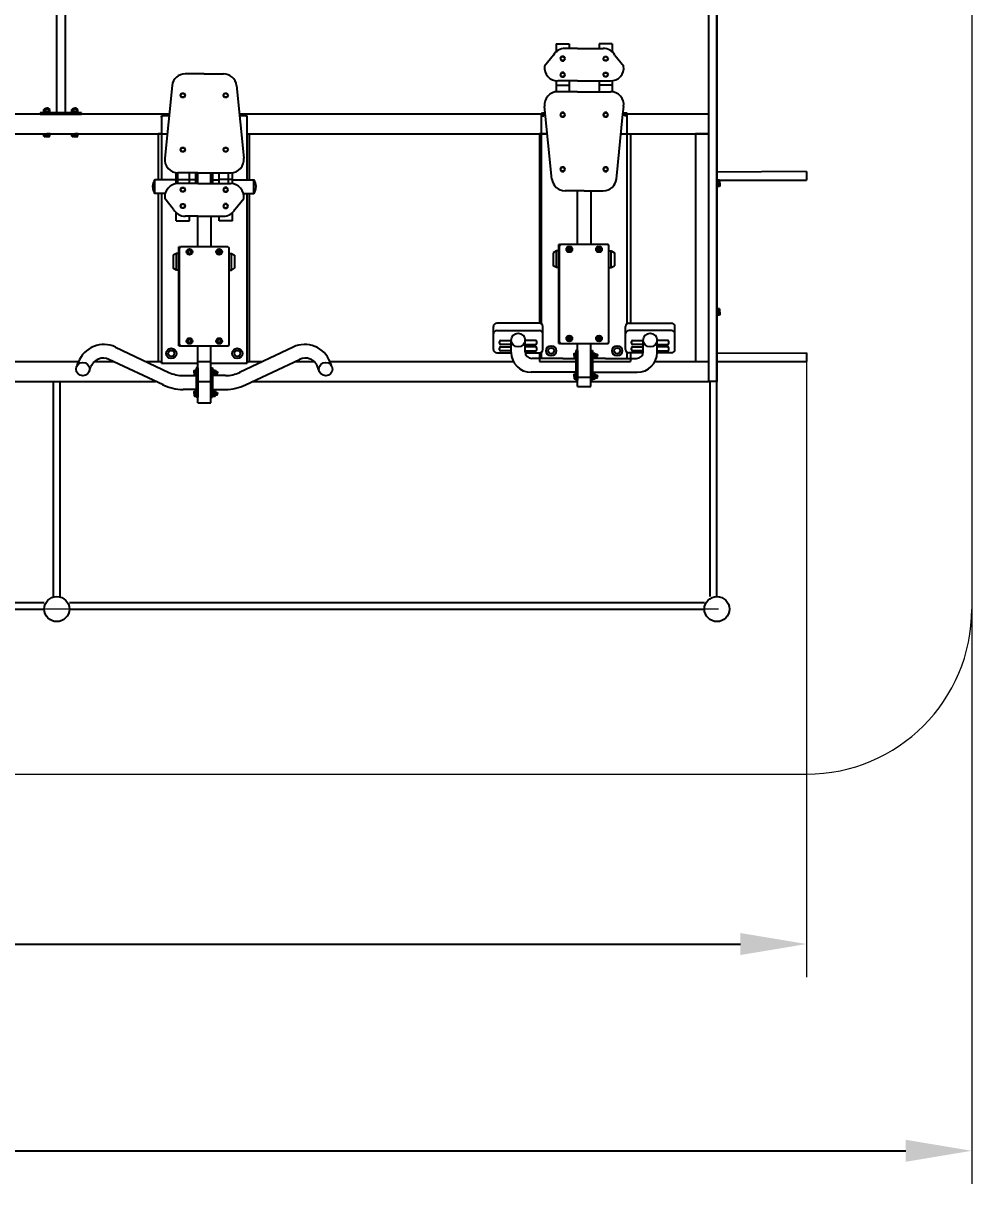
# Model space of a CAD drawing. Header units: millimetres. Extents: x -4989 to 3850, y -3780 to 2461.
# Drawn here: x 976 to 3850, y -3780 to -264 of the extents above; entities that cross this region are included whole.
import ezdxf

# ---------------------------------------------------------------- set-up
doc = ezdxf.new("R2010")
doc.units = ezdxf.units.MM
for name, color, linetype in [('DIKOM_ЗОНА', 80, 'Continuous'), ('DIKOM_ОБЪЕКТ', 7, 'Continuous'), ('DIKOM_РАЗМЕР_ЗОНА', 7, 'Continuous'), ('DIKOM_РАЗМЕР_ОБЪЕКТА', 7, 'Continuous')]:
    doc.layers.add(name, color=color, linetype=linetype)
doc.styles.add('style1', font='arial.ttf', dxfattribs={"width": 0.8})
doc.dimstyles.new('1-50', dxfattribs={"dimtxt": 300, "dimasz": 200, "dimexe": 100, "dimexo": 0, "dimgap": 100, "dimtad": 1, "dimdec": 0, "dimtxsty": 'style1', "dimcen": 0, "dimclrd": 7, "dimclre": 7, "dimadec": 1, "dimazin": 2, "dimtfac": 1, "dimtdec": 0, "dimtmove": 0, "dimatfit": 3, "dimfxl": 0, "dimlwd": 25, "dimlwe": 18, "dimarcsym": 0})

# ---------------------------------------------------------------- blocks, each defined once
blk = doc.blocks.new('*D0')
at = {"layer": 'Defpoints', "color": 0, "transparency": 16777216}
for p in [(3115.5, 1959.7), (-3896.5, -2039.1), (3081.8, -2039.1)]:
    blk.add_point(p, dxfattribs=at)
at = {"layer": 'DIKOM_РАЗМЕР_ОБЪЕКТА', "color": 7, "lineweight": 18, "transparency": 16777216}
for p, q in [((3115.5, 1959.7), (-3996.5, 1959.7)), ((3081.8, -2039.1), (-3996.5, -2039.1))]:
    blk.add_line(p, q, dxfattribs=at)
at = {"layer": 'DIKOM_РАЗМЕР_ОБЪЕКТА', "color": 7, "lineweight": 25, "transparency": 16777216}
blk.add_line((-3896.5, 1759.7), (-3896.5, -1839.1), dxfattribs=at)
at = {"layer": 'DIKOM_РАЗМЕР_ОБЪЕКТА', "color": 7, "transparency": 16777216}
for points in [[(-3929.8, 1759.7), (-3863.2, 1759.7), (-3896.5, 1959.7)], [(-3929.8, -1839.1), (-3863.2, -1839.1), (-3896.5, -2039.1)]]:
    blk.add_solid(points, dxfattribs=at)
at = {"layer": 'DIKOM_РАЗМЕР_ОБЪЕКТА', "color": 0, "transparency": 16777216, "insert": (-4149.7, -39.7), "char_height": 300, "attachment_point": 5, "rotation": 90, "style": 'style1'}
blk.add_mtext('4000', dxfattribs=at)
blk = doc.blocks.new('*D1')
at = {"layer": 'Defpoints', "color": 0, "transparency": 16777216}
for p in [(3348.8, -1276), (-3149.5, -1568.6), (3348.8, -3054)]:
    blk.add_point(p, dxfattribs=at)
at = {"layer": 'DIKOM_РАЗМЕР_ОБЪЕКТА', "color": 7, "lineweight": 18, "transparency": 16777216}
for p, q in [((3348.8, -1276), (3348.8, -3154)), ((-3149.5, -1568.6), (-3149.5, -3154))]:
    blk.add_line(p, q, dxfattribs=at)
at = {"layer": 'DIKOM_РАЗМЕР_ОБЪЕКТА', "color": 7, "lineweight": 25, "transparency": 16777216}
blk.add_line((-2949.5, -3054), (3148.8, -3054), dxfattribs=at)
at = {"layer": 'DIKOM_РАЗМЕР_ОБЪЕКТА', "color": 7, "transparency": 16777216}
for points in [[(-2949.5, -3020.7), (-2949.5, -3087.3), (-3149.5, -3054)], [(3148.8, -3020.7), (3148.8, -3087.3), (3348.8, -3054)]]:
    blk.add_solid(points, dxfattribs=at)
at = {"layer": 'DIKOM_РАЗМЕР_ОБЪЕКТА', "color": 0, "transparency": 16777216, "insert": (99.7, -2800.8), "char_height": 300, "attachment_point": 5, "style": 'style1'}
blk.add_mtext('6500', dxfattribs=at)
blk = doc.blocks.new('*D2')
at = {"layer": 'Defpoints', "color": 0, "transparency": 16777216}
for p in [(3849.7, -390.4), (-3649.5, -443.9), (3849.7, -3680.5)]:
    blk.add_point(p, dxfattribs=at)
at = {"layer": 'DIKOM_РАЗМЕР_ЗОНА', "color": 7, "lineweight": 18, "transparency": 16777216}
for p, q in [((3849.7, -390.4), (3849.7, -3780.5)), ((-3649.5, -443.9), (-3649.5, -3780.5))]:
    blk.add_line(p, q, dxfattribs=at)
at = {"layer": 'DIKOM_РАЗМЕР_ЗОНА', "color": 7, "lineweight": 25, "transparency": 16777216}
blk.add_line((-3449.5, -3680.5), (3649.7, -3680.5), dxfattribs=at)
at = {"layer": 'DIKOM_РАЗМЕР_ЗОНА', "color": 7, "transparency": 16777216}
for points in [[(-3449.5, -3647.2), (-3449.5, -3713.8), (-3649.5, -3680.5)], [(3649.7, -3647.2), (3649.7, -3713.8), (3849.7, -3680.5)]]:
    blk.add_solid(points, dxfattribs=at)
at = {"layer": 'DIKOM_РАЗМЕР_ЗОНА', "color": 0, "transparency": 16777216, "insert": (100.1, -3427.3), "char_height": 300, "attachment_point": 5, "style": 'style1'}
blk.add_mtext('7500', dxfattribs=at)

msp = doc.modelspace()

# ---------------------------------------------------------------- linework, layer by layer
at = {"layer": 'DIKOM_ЗОНА', "color": 3, "lineweight": 15}
for p, q in [((3849.7, 1960.9), (3849.7, -2039.1)), ((-3149.5, -2539.1), (3349.7, -2539.1))]:
    msp.add_line(p, q, dxfattribs=at)
msp.add_arc((3349.7, -2039.1), 500, 270, 0, dxfattribs=at)
at = {"layer": 'DIKOM_ОБЪЕКТ'}
for p, q in [((3077.5, -2001.1), (3077.5, 1922.9)), ((3077.5, 1270.9), (3077.5, -1349.1)), ((3052.5, -1349.1), (3052.5, 1003.5)), ((1077.5, -535.1), (1077.5, 456.9)), ((1102.5, 456.9), (1102.5, -535.1)), ((2590.3, -326.3), (2630.3, -326.3)), ((2590.3, -326.3), (2590.3, -352.6)), ((2590.3, -326.3), (2590.3, -350.6)), ((2655.3, -340.1), (2617.3, -340.1)), ((2630.3, -326.3), (2630.3, -340.1)), ((2630.3, -326.3), (2630.3, -340.1)), ((2655.3, -340.1), (2733.3, -340.1)), ((2760.3, -326.3), (2720.3, -326.3)), ((2720.3, -326.3), (2720.3, -340.1)), ((2720.3, -326.3), (2720.3, -340.1)), ((2760.3, -326.3), (2760.3, -352.6)), ((2760.3, -326.3), (2760.3, -350.6)), ((2582.3, -360.7), (2555.6, -394)), ((2606.5, -364.5), (2602.8, -371)), ((2602.8, -371), (2606.5, -377.5)), ((2614, -364.5), (2606.5, -364.5)), ((2606.5, -377.5), (2614, -377.5)), ((2617.8, -371), (2614, -364.5)), ((2614, -377.5), (2617.8, -371)), ((2732.8, -371), (2736.5, -364.5)), ((2736.5, -377.5), (2732.8, -371)), ((2736.5, -364.5), (2744, -364.5)), ((2744, -377.5), (2736.5, -377.5)), ((2744, -364.5), (2747.8, -371)), ((2747.8, -371), (2744, -377.5)), ((2768.3, -360.7), (2795, -394)), ((1524.4, -417.3), (1466.4, -417.3)), ((1524.4, -417.3), (1582.4, -417.3)), ((2606.5, -413.7), (2602.8, -420.2)), ((2602.8, -420.2), (2606.5, -426.7)), ((2614, -413.7), (2606.5, -413.7)), ((2617.8, -420.2), (2614, -413.7)), ((2614, -426.7), (2617.8, -420.2)), ((2732.8, -420.2), (2736.5, -413.7)), ((2736.5, -426.7), (2732.8, -420.2)), ((2736.5, -413.7), (2744, -413.7)), ((2744, -413.7), (2747.8, -420.2)), ((2747.8, -420.2), (2744, -426.7)), ((1426.7, -452.6), (1404.7, -672.6)), ((1622.1, -452.6), (1644.1, -672.6)), ((2590.3, -438.4), (2590.3, -471.8)), ((2590.3, -451.4), (2630.3, -451.4)), ((2655.3, -438.8), (2595.3, -438.8)), ((2606.5, -426.7), (2614, -426.7)), ((2630.3, -438.8), (2630.3, -471.4)), ((2630.3, -438.8), (2630.3, -471.4)), ((2655.3, -438.8), (2755.2, -438.8)), ((2720.3, -438.8), (2720.3, -471.4)), ((2720.3, -438.8), (2720.3, -471.4)), ((2760.3, -451.4), (2720.3, -451.4)), ((2744, -426.7), (2736.5, -426.7)), ((2760.3, -438.4), (2760.3, -471.8)), ((1451.9, -482.3), (1455.6, -475.8)), ((1455.6, -488.8), (1451.9, -482.3)), ((1455.6, -475.8), (1463.1, -475.8)), ((1463.1, -488.8), (1455.6, -488.8)), ((1463.1, -475.8), (1466.9, -482.3)), ((1466.9, -482.3), (1463.1, -488.8)), ((1581.9, -482.3), (1585.6, -475.8)), ((1585.6, -488.8), (1581.9, -482.3)), ((1585.6, -475.8), (1593.1, -475.8)), ((1593.1, -488.8), (1585.6, -488.8)), ((1593.1, -475.8), (1596.9, -482.3)), ((1596.9, -482.3), (1593.1, -488.8)), ((2655.3, -471.4), (2595.3, -471.4)), ((2655.3, -471.4), (2755.2, -471.4)), ((1038.3, -525.3), (1040.2, -524.2)), ((1038.3, -531.4), (1038.3, -525.3)), ((1040.2, -524.2), (1047.5, -524.2)), ((1042.5, -522.6), (1044, -521.1)), ((1042.5, -524.2), (1042.5, -522.6)), ((1042.5, -522.6), (1047.5, -522.6)), ((1042.9, -531.4), (1042.9, -525.3)), ((1043.3, -524.2), (1043.3, -521.7)), ((1044, -521.1), (1047.5, -521.1)), ((1051, -521.1), (1047.5, -521.1)), ((1052.5, -522.6), (1047.5, -522.6)), ((1054.8, -524.2), (1047.5, -524.2)), ((1052.5, -522.6), (1051, -521.1)), ((1051.7, -524.2), (1051.7, -521.7)), ((1052.1, -531.4), (1052.1, -525.3)), ((1052.5, -524.2), (1052.5, -522.6)), ((1056.7, -525.3), (1054.8, -524.2)), ((1056.7, -531.4), (1056.7, -525.3)), ((1123.3, -525.3), (1125.2, -524.2)), ((1123.3, -531.4), (1123.3, -525.3)), ((1125.2, -524.2), (1132.5, -524.2)), ((1127.5, -522.6), (1129, -521.1)), ((1127.5, -524.2), (1127.5, -522.6)), ((1127.5, -522.6), (1132.5, -522.6)), ((1127.9, -531.4), (1127.9, -525.3)), ((1128.3, -524.2), (1128.3, -521.7)), ((1129, -521.1), (1132.5, -521.1)), ((1136, -521.1), (1132.5, -521.1)), ((1137.5, -522.6), (1132.5, -522.6)), ((1139.8, -524.2), (1132.5, -524.2)), ((1137.5, -522.6), (1136, -521.1)), ((1136.7, -524.2), (1136.7, -521.7)), ((1137.1, -531.4), (1137.1, -525.3)), ((1137.5, -524.2), (1137.5, -522.6)), ((1141.7, -525.3), (1139.8, -524.2)), ((1141.7, -531.4), (1141.7, -525.3)), ((2577.5, -736.1), (2555.6, -516.1)), ((2792.7, -539.1), (2795, -516.1)), ((1418, -539.1), (77.5, -539.1)), ((1152.5, -535.1), (1027.5, -535.1)), ((1027.5, -535.1), (1027.5, -539.1)), ((1027.5, -539.1), (1152.5, -539.1)), ((1040.2, -532.6), (1038.3, -531.4)), ((1047.5, -532.6), (1039.9, -532.6)), ((1039.9, -532.6), (1039.9, -535.1)), ((1039.9, -535.1), (1047.5, -535.1)), ((1047.5, -532.6), (1040.2, -532.6)), ((1047, -532.6), (1046.1, -535.1)), ((1047.5, -532.6), (1055.1, -532.6)), ((1047.5, -532.6), (1054.8, -532.6)), ((1055.1, -535.1), (1047.5, -535.1)), ((1048, -535.1), (1048.9, -532.6)), ((1054.8, -532.6), (1056.7, -531.4)), ((1055.1, -532.6), (1055.1, -535.1)), ((1125.2, -532.6), (1123.3, -531.4)), ((1132.5, -532.6), (1124.9, -532.6)), ((1124.9, -532.6), (1124.9, -535.1)), ((1124.9, -535.1), (1132.5, -535.1)), ((1132.5, -532.6), (1125.2, -532.6)), ((1132, -532.6), (1131.1, -535.1)), ((1132.5, -532.6), (1140.1, -532.6)), ((1132.5, -532.6), (1139.8, -532.6)), ((1140.1, -535.1), (1132.5, -535.1)), ((1133, -535.1), (1133.9, -532.6)), ((1139.8, -532.6), (1141.7, -531.4)), ((1140.1, -532.6), (1140.1, -535.1)), ((1152.5, -539.1), (1152.5, -535.1)), ((1394.4, -548.4), (1394.4, -544.4)), ((1394.4, -544.4), (1398.4, -544.4)), ((1394.4, -548.4), (1394.4, -738.2)), ((1417.5, -544.4), (1398.4, -544.4)), ((2557.9, -539.1), (1630.8, -539.1)), ((1650.4, -544.4), (1631.3, -544.4)), ((1650.4, -544.4), (1654.4, -544.4)), ((1654.4, -544.4), (1650.4, -544.4)), ((1654.4, -548.4), (1654.4, -544.4)), ((1654.4, -548.4), (1654.4, -544.4)), ((1654.4, -738.2), (1654.4, -548.4)), ((2545.3, -540.6), (2545.3, -536.6)), ((2545.3, -536.6), (2549.3, -536.6)), ((2545.3, -540.6), (2545.3, -730.4)), ((2545.3, -544.6), (2553.3, -544.6)), ((2549.3, -544.6), (2549.3, -536.6)), ((2557.6, -536.6), (2549.3, -536.6)), ((2549.3, -540.6), (2553.3, -540.6)), ((2553.3, -544.6), (2553.3, -536.6)), ((2606.5, -534.9), (2602.8, -541.4)), ((2602.8, -541.4), (2606.5, -547.9)), ((2614, -534.9), (2606.5, -534.9)), ((2606.5, -547.9), (2614, -547.9)), ((2617.8, -541.4), (2614, -534.9)), ((2614, -547.9), (2617.8, -541.4)), ((2736.5, -534.9), (2732.8, -541.4)), ((2732.8, -541.4), (2736.5, -547.9)), ((2744, -534.9), (2736.5, -534.9)), ((2736.5, -547.9), (2744, -547.9)), ((2747.8, -541.4), (2744, -534.9)), ((2744, -547.9), (2747.8, -541.4)), ((2773, -736.1), (2792.7, -539.1)), ((3052.5, -539.1), (2792.7, -539.1)), ((2801.3, -536.6), (2792.9, -536.6)), ((2797.3, -544.6), (2797.3, -536.6)), ((2801.3, -540.6), (2797.3, -540.6)), ((2805.3, -544.6), (2797.3, -544.6)), ((2801.3, -536.6), (2805.3, -536.6)), ((2805.3, -536.6), (2801.3, -536.6)), ((2801.3, -544.6), (2801.3, -536.6)), ((2805.3, -540.6), (2805.3, -536.6)), ((2805.3, -540.6), (2805.3, -536.6)), ((2805.3, -730.4), (2805.3, -540.6)), ((3052.5, -1349.1), (3052.5, -539.1)), ((77.5, -599.1), (1412, -599.1)), ((1037.5, -601.1), (1037.5, -599.1)), ((1037.5, -599.1), (1047.5, -599.1)), ((1047.5, -601.1), (1037.5, -601.1)), ((1038.3, -606.5), (1038.3, -601.1)), ((1038.3, -601.1), (1047.5, -601.1)), ((1039.9, -607.5), (1038.3, -606.5)), ((1047.5, -607.5), (1039.9, -607.5)), ((1042.9, -606.5), (1042.9, -601.1)), ((1057.5, -599.1), (1047.5, -599.1)), ((1056.7, -601.1), (1047.5, -601.1)), ((1047.5, -601.1), (1057.5, -601.1)), ((1047.5, -607.5), (1055.1, -607.5)), ((1052.1, -606.5), (1052.1, -601.1)), ((1055.1, -607.5), (1056.7, -606.5)), ((1056.7, -606.5), (1056.7, -601.1)), ((1057.5, -601.1), (1057.5, -599.1)), ((1122.5, -601.1), (1122.5, -599.1)), ((1122.5, -599.1), (1132.5, -599.1)), ((1132.5, -601.1), (1122.5, -601.1)), ((1123.3, -606.5), (1123.3, -601.1)), ((1123.3, -601.1), (1132.5, -601.1)), ((1124.9, -607.5), (1123.3, -606.5)), ((1132.5, -607.5), (1124.9, -607.5)), ((1127.9, -606.5), (1127.9, -601.1)), ((1142.5, -599.1), (1132.5, -599.1)), ((1141.7, -601.1), (1132.5, -601.1)), ((1132.5, -601.1), (1142.5, -601.1)), ((1132.5, -607.5), (1140.1, -607.5)), ((1137.1, -606.5), (1137.1, -601.1)), ((1140.1, -607.5), (1141.7, -606.5)), ((1141.7, -606.5), (1141.7, -601.1)), ((1142.5, -601.1), (1142.5, -599.1)), ((1394.4, -599.1), (1384.5, -599.1)), ((1384.5, -599.1), (1384.5, -738.2)), ((1654.4, -599.1), (2563.9, -599.1)), ((1654.4, -599.1), (1660.5, -599.1)), ((1660.5, -599.1), (1660.5, -738.2)), ((2563.9, -599.1), (2539.5, -599.1)), ((2539.5, -599.1), (2539.5, -1172.7)), ((2786.7, -599.1), (3052.5, -599.1)), ((2786.7, -599.1), (2815.5, -599.1)), ((2815.5, -599.1), (2815.5, -1172.7)), ((3052.5, -599.1), (3012.5, -599.1)), ((3012.5, -599.1), (3012.5, -1289.1)), ((3052.5, -699.1), (3052.5, -599.1)), ((1451.9, -647.3), (1455.6, -640.8)), ((1455.6, -653.8), (1451.9, -647.3)), ((1455.6, -640.8), (1463.1, -640.8)), ((1463.1, -653.8), (1455.6, -653.8)), ((1463.1, -640.8), (1466.9, -647.3)), ((1466.9, -647.3), (1463.1, -653.8)), ((1581.9, -647.3), (1585.6, -640.8)), ((1585.6, -653.8), (1581.9, -647.3)), ((1585.6, -640.8), (1593.1, -640.8)), ((1593.1, -653.8), (1585.6, -653.8)), ((1593.1, -640.8), (1596.9, -647.3)), ((1596.9, -647.3), (1593.1, -653.8)), ((2606.5, -699.9), (2602.8, -706.4)), ((2614, -699.9), (2606.5, -699.9)), ((2617.8, -706.4), (2614, -699.9)), ((2736.5, -699.9), (2732.8, -706.4)), ((2744, -699.9), (2736.5, -699.9)), ((2747.8, -706.4), (2744, -699.9)), ((1374.4, -780.2), (1374.4, -738.2)), ((1439.4, -738.2), (1374.4, -738.2)), ((1439.4, -750.3), (1439.4, -717)), ((1439.4, -737.3), (1479.4, -737.3)), ((1443.5, -717.3), (1443.5, -750)), ((1504.4, -717.3), (1444.4, -717.3)), ((1479.4, -750), (1479.4, -717.3)), ((1479.4, -750), (1479.4, -717.3)), ((1498.4, -738.2), (1479.4, -738.2)), ((1498.4, -750), (1498.4, -717.3)), ((1504.4, -750), (1504.4, -717.3)), ((1504.4, -750), (1504.4, -717.3)), ((1504.4, -717.3), (1604.4, -717.3)), ((1544.4, -717.3), (1544.4, -750)), ((1544.4, -750), (1544.4, -717.3)), ((1550.4, -750), (1550.4, -717.3)), ((1550.4, -738.2), (1569.4, -738.2)), ((1569.4, -750), (1569.4, -717.3)), ((1569.4, -750), (1569.4, -717.3)), ((1609.4, -737.3), (1569.4, -737.3)), ((1597.5, -750), (1597.5, -717.3)), ((1609.4, -750.3), (1609.4, -717)), ((1609.4, -738.2), (1674.4, -738.2)), ((1674.4, -780.2), (1674.4, -738.2)), ((2545.3, -730.4), (2545.3, -847.2)), ((2602.8, -706.4), (2606.5, -712.9)), ((2606.5, -712.9), (2614, -712.9)), ((2614, -712.9), (2617.8, -706.4)), ((2732.8, -706.4), (2736.5, -712.9)), ((2736.5, -712.9), (2744, -712.9)), ((2744, -712.9), (2747.8, -706.4)), ((2805.3, -847.2), (2805.3, -730.4)), ((3348.8, -713.5), (3076.7, -715.1)), ((3348.8, -712.9), (3348.8, -739.1)), ((1504.4, -750), (1444.4, -750)), ((1451.9, -768.5), (1455.6, -762)), ((1455.6, -775), (1451.9, -768.5)), ((1455.6, -762), (1463.1, -762)), ((1463.1, -762), (1466.9, -768.5)), ((1466.9, -768.5), (1463.1, -775)), ((1504.4, -750), (1604.4, -750)), ((1585.6, -762), (1581.9, -768.5)), ((1581.9, -768.5), (1585.6, -775)), ((1593.1, -762), (1585.6, -762)), ((1596.9, -768.5), (1593.1, -762)), ((1593.1, -775), (1596.9, -768.5)), ((2675.3, -771.4), (2617.3, -771.4)), ((2655.3, -934.1), (2655.3, -771.4)), ((2675.3, -771.4), (2733.3, -771.4)), ((2695.3, -771.4), (2695.3, -934.1)), ((3079.5, -739.1), (3077.5, -739.1)), ((3077.5, -739.1), (3077.5, -749.1)), ((3077.5, -759.1), (3077.5, -749.1)), ((3079.5, -759.1), (3077.5, -759.1)), ((3077.7, -739.1), (3348.8, -739.1)), ((3079.5, -749.1), (3079.5, -739.1)), ((3085, -739.8), (3079.5, -739.8)), ((3079.5, -739.8), (3079.5, -749.1)), ((3085, -744.4), (3079.5, -744.4)), ((3079.5, -758.3), (3079.5, -749.1)), ((3079.5, -749.1), (3079.5, -759.1)), ((3085, -753.7), (3079.5, -753.7)), ((3085, -758.3), (3079.5, -758.3)), ((3085.9, -741.5), (3085, -739.8)), ((3085.9, -756.7), (3085, -758.3)), ((3085.9, -749.1), (3085.9, -741.5)), ((3085.9, -749.1), (3085.9, -756.7)), ((1405.6, -780.2), (1374.4, -780.2)), ((1384.5, -780.2), (1384.5, -1289.1)), ((1394.4, -780.2), (1394.4, -855.1)), ((1431.4, -828.1), (1404.7, -794.7)), ((1463.1, -775), (1455.6, -775)), ((1585.6, -775), (1593.1, -775)), ((1617.4, -828.1), (1644.1, -794.7)), ((1643.1, -780.2), (1674.4, -780.2)), ((1654.4, -855.1), (1654.4, -780.2)), ((1660.5, -780.2), (1660.5, -1289.1)), ((1439.4, -862.4), (1439.4, -836.2)), ((1439.4, -862.4), (1439.4, -838.2)), ((1451.9, -817.8), (1455.6, -811.3)), ((1455.6, -824.3), (1451.9, -817.8)), ((1455.6, -811.3), (1463.1, -811.3)), ((1463.1, -824.3), (1455.6, -824.3)), ((1463.1, -811.3), (1466.9, -817.8)), ((1466.9, -817.8), (1463.1, -824.3)), ((1585.6, -811.3), (1581.9, -817.8)), ((1581.9, -817.8), (1585.6, -824.3)), ((1593.1, -811.3), (1585.6, -811.3)), ((1585.6, -824.3), (1593.1, -824.3)), ((1596.9, -817.8), (1593.1, -811.3)), ((1593.1, -824.3), (1596.9, -817.8)), ((1609.4, -862.4), (1609.4, -836.2)), ((1609.4, -862.4), (1609.4, -838.2)), ((1394.4, -855.1), (1394.4, -1290.4)), ((1439.4, -862.4), (1479.4, -862.4)), ((1504.4, -848.6), (1466.4, -848.6)), ((1479.4, -862.4), (1479.4, -848.6)), ((1479.4, -862.4), (1479.4, -848.6)), ((1504.4, -941.9), (1504.4, -848.6)), ((1504.4, -848.6), (1582.4, -848.6)), ((1544.4, -848.6), (1544.4, -941.9)), ((1569.4, -862.4), (1569.4, -848.6)), ((1569.4, -862.4), (1569.4, -848.6)), ((1609.4, -862.4), (1569.4, -862.4)), ((1654.4, -1290.4), (1654.4, -855.1)), ((2545.3, -847.2), (2545.3, -1174.1)), ((2805.3, -1174.1), (2805.3, -847.2)), ((1449.4, -941.9), (1447.4, -941.9)), ((1447.4, -941.9), (1449.4, -941.9)), ((1447.4, -1241.9), (1447.4, -941.9)), ((1449.4, -941.9), (1449.4, -946.9)), ((1449.4, -1236.9), (1449.4, -946.9)), ((1595.4, -941.9), (1453.4, -941.9)), ((1599.4, -1237.9), (1599.4, -945.9)), ((2600.3, -934.1), (2598.3, -934.1)), ((2598.3, -934.1), (2600.3, -934.1)), ((2598.3, -1234.1), (2598.3, -934.1)), ((2600.3, -934.1), (2600.3, -939.1)), ((2600.3, -1229.1), (2600.3, -939.1)), ((2746.3, -934.1), (2604.3, -934.1)), ((2624.5, -949.1), (2627.4, -944.1)), ((2627.4, -954.1), (2624.5, -949.1)), ((2627.4, -944.1), (2633.2, -944.1)), ((2633.2, -944.1), (2636, -949.1)), ((2636, -949.1), (2633.2, -954.1)), ((2714.5, -949.1), (2717.4, -944.1)), ((2717.4, -954.1), (2714.5, -949.1)), ((2717.4, -944.1), (2723.2, -944.1)), ((2723.2, -944.1), (2726, -949.1)), ((2726, -949.1), (2723.2, -954.1)), ((2750.3, -1230.1), (2750.3, -938.1)), ((1440.4, -961.4), (1430.4, -967.2)), ((1430.4, -967.2), (1430.4, -1006.6)), ((1447.4, -961.4), (1440.4, -961.4)), ((1440.4, -1012.4), (1440.4, -961.4)), ((1473.6, -956.9), (1476.5, -951.9)), ((1476.5, -961.9), (1473.6, -956.9)), ((1476.5, -951.9), (1482.3, -951.9)), ((1482.3, -961.9), (1476.5, -961.9)), ((1482.3, -951.9), (1485.2, -956.9)), ((1485.2, -956.9), (1482.3, -961.9)), ((1563.6, -956.9), (1566.5, -951.9)), ((1566.5, -961.9), (1563.6, -956.9)), ((1566.5, -951.9), (1572.3, -951.9)), ((1572.3, -961.9), (1566.5, -961.9)), ((1572.3, -951.9), (1575.2, -956.9)), ((1575.2, -956.9), (1572.3, -961.9)), ((1599.4, -961.4), (1606.4, -961.4)), ((1606.4, -961.4), (1616.4, -967.2)), ((1606.4, -1012.4), (1606.4, -961.4)), ((1616.4, -967.2), (1616.4, -1006.6)), ((2591.3, -953.6), (2581.3, -959.4)), ((2581.3, -959.4), (2581.3, -998.8)), ((2598.3, -953.6), (2591.3, -953.6)), ((2591.3, -1004.6), (2591.3, -953.6)), ((2633.2, -954.1), (2627.4, -954.1)), ((2723.2, -954.1), (2717.4, -954.1)), ((2750.3, -953.6), (2757.3, -953.6)), ((2757.3, -953.6), (2767.3, -959.4)), ((2757.3, -1004.6), (2757.3, -953.6)), ((2767.3, -959.4), (2767.3, -998.8)), ((1440.4, -1012.4), (1430.4, -1006.6)), ((1447.4, -1012.4), (1440.4, -1012.4)), ((1599.4, -1012.4), (1606.4, -1012.4)), ((1606.4, -1012.4), (1616.4, -1006.6)), ((2591.3, -1004.6), (2581.3, -998.8)), ((2598.3, -1004.6), (2591.3, -1004.6)), ((2750.3, -1004.6), (2757.3, -1004.6)), ((2757.3, -1004.6), (2767.3, -998.8)), ((3079.5, -1129.1), (3077.5, -1129.1)), ((3077.5, -1129.1), (3077.5, -1139.1)), ((3077.5, -1149.1), (3077.5, -1139.1)), ((3079.5, -1149.1), (3077.5, -1149.1)), ((3079.5, -1139.1), (3079.5, -1129.1)), ((3085, -1129.8), (3079.5, -1129.8)), ((3079.5, -1129.8), (3079.5, -1139.1)), ((3085, -1134.4), (3079.5, -1134.4)), ((3079.5, -1148.3), (3079.5, -1139.1)), ((3079.5, -1139.1), (3079.5, -1149.1)), ((3085, -1143.7), (3079.5, -1143.7)), ((3085, -1148.3), (3079.5, -1148.3)), ((3085.9, -1131.5), (3085, -1129.8)), ((3085.9, -1146.7), (3085, -1148.3)), ((3085.9, -1139.1), (3085.9, -1131.5)), ((3085.9, -1139.1), (3085.9, -1146.7)), ((2400.3, -1252.7), (2400.3, -1182.7)), ((2540.3, -1172.7), (2410.3, -1172.7)), ((2410.3, -1195), (2540.3, -1195)), ((2550.3, -1252.7), (2550.3, -1182.7)), ((2800.3, -1252.7), (2800.3, -1182.7)), ((2810.3, -1172.7), (2940.3, -1172.7)), ((2940.3, -1195), (2810.3, -1195)), ((2950.3, -1252.7), (2950.3, -1182.7)), ((1473.6, -1226.9), (1476.5, -1221.9)), ((1476.5, -1231.9), (1473.6, -1226.9)), ((1476.5, -1221.9), (1482.3, -1221.9)), ((1482.3, -1221.9), (1485.2, -1226.9)), ((1485.2, -1226.9), (1482.3, -1231.9)), ((1563.6, -1226.9), (1566.5, -1221.9)), ((1566.5, -1231.9), (1563.6, -1226.9)), ((1566.5, -1221.9), (1572.3, -1221.9)), ((1572.3, -1221.9), (1575.2, -1226.9)), ((1575.2, -1226.9), (1572.3, -1231.9)), ((2418.3, -1233.3), (2418.3, -1228.9)), ((2422.3, -1224.9), (2454.3, -1224.9)), ((2454.3, -1261.5), (2454.3, -1224.1)), ((2496.3, -1259.5), (2496.3, -1224.1)), ((2528.3, -1224.9), (2496.3, -1224.9)), ((2532.3, -1233.3), (2532.3, -1228.9)), ((2600.3, -1234.1), (2600.3, -1229.1)), ((2624.5, -1219.1), (2627.4, -1214.1)), ((2627.4, -1224.1), (2624.5, -1219.1)), ((2627.4, -1214.1), (2633.2, -1214.1)), ((2633.2, -1224.1), (2627.4, -1224.1)), ((2633.2, -1214.1), (2636, -1219.1)), ((2636, -1219.1), (2633.2, -1224.1)), ((2714.5, -1219.1), (2717.4, -1214.1)), ((2717.4, -1224.1), (2714.5, -1219.1)), ((2717.4, -1214.1), (2723.2, -1214.1)), ((2723.2, -1224.1), (2717.4, -1224.1)), ((2723.2, -1214.1), (2726, -1219.1)), ((2726, -1219.1), (2723.2, -1224.1)), ((2818.3, -1233.3), (2818.3, -1228.9)), ((2822.3, -1224.9), (2854.3, -1224.9)), ((2854.3, -1259.5), (2854.3, -1224.1)), ((2896.3, -1261.5), (2896.3, -1224.1)), ((2928.3, -1224.9), (2896.3, -1224.9)), ((2932.3, -1233.3), (2932.3, -1228.9)), ((1254.9, -1245.2), (1417.3, -1322)), ((1447.4, -1241.9), (1449.4, -1241.9)), ((1447.4, -1241.9), (1449.4, -1241.9)), ((1449.4, -1241.9), (1449.4, -1236.9)), ((1453.4, -1241.9), (1595.4, -1241.9)), ((1482.3, -1231.9), (1476.5, -1231.9)), ((1504.4, -1413.9), (1504.4, -1241.9)), ((1544.4, -1413.9), (1544.4, -1241.9)), ((1572.3, -1231.9), (1566.5, -1231.9)), ((1793.9, -1245.2), (1631.5, -1322)), ((2410.3, -1262.7), (2454.3, -1262.7)), ((2418.3, -1253.1), (2418.3, -1248.7)), ((2454.3, -1237.3), (2422.3, -1237.3)), ((2422.3, -1244.7), (2454.3, -1244.7)), ((2454.3, -1257.1), (2422.3, -1257.1)), ((2496.3, -1237.3), (2528.3, -1237.3)), ((2528.3, -1244.7), (2496.3, -1244.7)), ((2496.3, -1257.1), (2528.3, -1257.1)), ((2496.5, -1262.7), (2540.3, -1262.7)), ((2532.3, -1253.1), (2532.3, -1248.7)), ((2539.5, -1262.7), (2539.5, -1289.1)), ((2545.3, -1261.4), (2545.3, -1279.5)), ((2598.3, -1234.1), (2600.3, -1234.1)), ((2598.3, -1234.1), (2600.3, -1234.1)), ((2604.3, -1234.1), (2746.3, -1234.1)), ((2645, -1264.8), (2645.7, -1263.5)), ((2645, -1271), (2645, -1264.8)), ((2645.7, -1263.5), (2650.3, -1263.5)), ((2655.3, -1255.7), (2650.3, -1255.7)), ((2650.3, -1255.7), (2650.3, -1345.3)), ((2650.3, -1263.5), (2650.3, -1271)), ((2655.3, -1364.9), (2655.3, -1234.1)), ((2655.3, -1255.7), (2655.3, -1345.3)), ((2695.3, -1364.9), (2695.3, -1234.1)), ((2695.3, -1255.7), (2695.3, -1345.3)), ((2695.3, -1255.7), (2700.3, -1255.7)), ((2700.3, -1255.7), (2700.3, -1345.3)), ((2700.3, -1271), (2700.3, -1264.9)), ((2700.3, -1264.9), (2702.3, -1264.9)), ((2702.3, -1265.1), (2703.2, -1263.5)), ((2702.3, -1264.9), (2702.3, -1271)), ((2702.3, -1271), (2702.3, -1265.1)), ((2703.2, -1263.5), (2708.1, -1263.5)), ((2708.1, -1263.5), (2709.1, -1265.1)), ((2709.1, -1265.1), (2709.1, -1271)), ((2805.3, -1279.5), (2805.3, -1261.4)), ((2854, -1262.7), (2810.3, -1262.7)), ((2815.5, -1262.7), (2815.5, -1289.1)), ((2818.3, -1253.1), (2818.3, -1248.7)), ((2854.3, -1237.3), (2822.3, -1237.3)), ((2822.3, -1244.7), (2854.3, -1244.7)), ((2854.3, -1257.1), (2822.3, -1257.1)), ((2896.3, -1237.3), (2928.3, -1237.3)), ((2928.3, -1244.7), (2896.3, -1244.7)), ((2896.3, -1257.1), (2928.3, -1257.1)), ((2940.3, -1262.7), (2896.3, -1262.7)), ((2932.3, -1253.1), (2932.3, -1248.7)), ((3348.8, -1263.5), (3077.5, -1265.1)), ((3348.8, -1262.9), (3348.8, -1289.1)), ((727.2, -1289.1), (1143.6, -1289.1)), ((1139.1, -1301.1), (1143.2, -1290.3)), ((1191.6, -1289.1), (1249.4, -1289.1)), ((1399.3, -1360), (1235.6, -1282.5)), ((1347.6, -1289.1), (1394.4, -1289.1)), ((1394.4, -1294.4), (1394.4, -1290.4)), ((1394.4, -1290.4), (1394.4, -1294.4)), ((1398.4, -1294.4), (1394.4, -1294.4)), ((1394.4, -1294.4), (1398.4, -1294.4)), ((1398.4, -1294.4), (1504.4, -1294.4)), ((1504.4, -1289.1), (1544.4, -1289.1)), ((1544.4, -1294.4), (1650.4, -1294.4)), ((1649.5, -1360), (1813.2, -1282.5)), ((1650.4, -1294.4), (1654.4, -1294.4)), ((1650.4, -1294.4), (1654.4, -1294.4)), ((1654.4, -1294.4), (1650.4, -1294.4)), ((1654.4, -1289.1), (1701.2, -1289.1)), ((1654.4, -1290.4), (1654.4, -1294.4)), ((1654.4, -1290.4), (1654.4, -1294.4)), ((1654.4, -1290.4), (1654.4, -1294.4)), ((1799.4, -1289.1), (1857.2, -1289.1)), ((1905.1, -1289.1), (2461, -1289.1)), ((1909.7, -1301.1), (1905.6, -1290.3)), ((2610.9, -1279.5), (2516.3, -1279.5)), ((2539.5, -1289.1), (2655.3, -1289.1)), ((2610.9, -1279.5), (2650.3, -1279.5)), ((2645, -1271), (2645, -1277.2)), ((2645, -1277.2), (2645.7, -1278.5)), ((2645.7, -1267.2), (2650.3, -1267.2)), ((2645.7, -1274.7), (2650.3, -1274.7)), ((2645.7, -1278.5), (2650.3, -1278.5)), ((2650.3, -1278.5), (2650.3, -1271)), ((2695.3, -1289.1), (2815.5, -1289.1)), ((2702.3, -1270.6), (2700.3, -1269.9)), ((2700.3, -1271), (2700.3, -1277.1)), ((2700.3, -1271.4), (2702.3, -1272.1)), ((2700.3, -1277.1), (2702.3, -1277.1)), ((2739.6, -1279.5), (2700.3, -1279.5)), ((2702.3, -1277.1), (2702.3, -1271)), ((2702.3, -1271), (2702.3, -1276.8)), ((2702.3, -1276.8), (2703.2, -1278.5)), ((2703.2, -1267.2), (2708.1, -1267.2)), ((2703.2, -1274.7), (2708.1, -1274.7)), ((2703.2, -1278.5), (2708.1, -1278.5)), ((2708.1, -1278.5), (2709.1, -1276.8)), ((2709.1, -1267), (2714, -1267)), ((2709.1, -1267.7), (2714.7, -1267.7)), ((2709.1, -1276.8), (2709.1, -1271)), ((2709.1, -1274.3), (2714.7, -1274.3)), ((2709.1, -1275), (2714, -1275)), ((2714, -1267), (2715.3, -1268.2)), ((2714, -1267), (2714, -1271)), ((2714, -1275), (2714, -1271)), ((2714, -1275), (2715.3, -1273.7)), ((2715.3, -1268.2), (2715.3, -1271)), ((2715.3, -1273.7), (2715.3, -1271)), ((2739.6, -1279.5), (2834.3, -1279.5)), ((2889.6, -1289.1), (3052.5, -1289.1)), ((3078.5, -1289.1), (3348.8, -1289.1)), ((1175.2, -1320.1), (1181.1, -1304.5)), ((1460, -1331.6), (1499.4, -1331.6)), ((1494.1, -1316.9), (1494.9, -1315.6)), ((1494.1, -1323.1), (1494.1, -1316.9)), ((1494.1, -1323.1), (1494.1, -1329.3)), ((1494.1, -1329.3), (1494.9, -1330.6)), ((1494.9, -1315.6), (1499.4, -1315.6)), ((1494.9, -1319.4), (1499.4, -1319.4)), ((1494.9, -1326.9), (1499.4, -1326.9)), ((1494.9, -1330.6), (1499.4, -1330.6)), ((1504.4, -1307.8), (1499.4, -1307.8)), ((1499.4, -1307.8), (1499.4, -1397.4)), ((1499.4, -1315.6), (1499.4, -1323.1)), ((1499.4, -1330.6), (1499.4, -1323.1)), ((1504.4, -1307.8), (1504.4, -1397.4)), ((1544.4, -1307.8), (1544.4, -1397.4)), ((1544.4, -1307.8), (1549.4, -1307.8)), ((1549.4, -1307.8), (1549.4, -1397.4)), ((1549.4, -1323.1), (1549.4, -1317)), ((1549.4, -1317), (1551.4, -1317)), ((1551.4, -1322.7), (1549.4, -1322)), ((1549.4, -1323.1), (1549.4, -1329.2)), ((1549.4, -1323.5), (1551.4, -1324.2)), ((1549.4, -1329.2), (1551.4, -1329.2)), ((1588.8, -1331.6), (1549.4, -1331.6)), ((1551.4, -1317.3), (1552.4, -1315.6)), ((1551.4, -1317), (1551.4, -1323.1)), ((1551.4, -1323.1), (1551.4, -1317.3)), ((1551.4, -1329.2), (1551.4, -1323.1)), ((1551.4, -1323.1), (1551.4, -1329)), ((1551.4, -1329), (1552.4, -1330.6)), ((1552.4, -1315.6), (1557.2, -1315.6)), ((1552.4, -1319.4), (1557.2, -1319.4)), ((1552.4, -1326.9), (1557.2, -1326.9)), ((1552.4, -1330.6), (1557.2, -1330.6)), ((1557.2, -1315.6), (1558.2, -1317.3)), ((1557.2, -1330.6), (1558.2, -1329)), ((1558.2, -1317.3), (1558.2, -1323.1)), ((1558.2, -1319.1), (1563.1, -1319.1)), ((1558.2, -1319.8), (1563.8, -1319.8)), ((1558.2, -1329), (1558.2, -1323.1)), ((1558.2, -1326.4), (1563.8, -1326.4)), ((1558.2, -1327.1), (1563.1, -1327.1)), ((1563.1, -1319.1), (1564.4, -1320.4)), ((1563.1, -1319.1), (1563.1, -1323.1)), ((1563.1, -1327.1), (1563.1, -1323.1)), ((1563.1, -1327.1), (1564.4, -1325.9)), ((1564.4, -1320.4), (1564.4, -1323.1)), ((1564.4, -1325.9), (1564.4, -1323.1)), ((1873.6, -1320.1), (1867.7, -1304.5)), ((2610.9, -1321.5), (2514.3, -1321.5)), ((2650.3, -1321.5), (2610.9, -1321.5)), ((2645, -1328.1), (2645.7, -1326.8)), ((2645, -1334.3), (2645, -1328.1)), ((2645, -1334.3), (2645, -1340.5)), ((2645.7, -1326.8), (2650.3, -1326.8)), ((2645.7, -1330.6), (2650.3, -1330.6)), ((2650.3, -1326.8), (2650.3, -1334.3)), ((2650.3, -1341.8), (2650.3, -1334.3)), ((2655.3, -1336.2), (2695.3, -1336.2)), ((2700.3, -1321.5), (2739.6, -1321.5)), ((2700.3, -1334.3), (2700.3, -1328.2)), ((2700.3, -1328.2), (2702.3, -1328.2)), ((2702.3, -1333.9), (2700.3, -1333.2)), ((2700.3, -1334.3), (2700.3, -1340.4)), ((2700.3, -1334.7), (2702.3, -1335.4)), ((2702.3, -1328.5), (2703.2, -1326.8)), ((2702.3, -1328.2), (2702.3, -1334.3)), ((2702.3, -1334.3), (2702.3, -1328.5)), ((2702.3, -1340.4), (2702.3, -1334.3)), ((2702.3, -1334.3), (2702.3, -1340.2)), ((2703.2, -1326.8), (2708.1, -1326.8)), ((2703.2, -1330.6), (2708.1, -1330.6)), ((2708.1, -1326.8), (2709.1, -1328.5)), ((2709.1, -1328.5), (2709.1, -1334.3)), ((2709.1, -1330.3), (2714, -1330.3)), ((2709.1, -1331), (2714.7, -1331)), ((2709.1, -1340.2), (2709.1, -1334.3)), ((2714, -1330.3), (2715.3, -1331.6)), ((2714, -1330.3), (2714, -1334.3)), ((2714, -1338.3), (2714, -1334.3)), ((2715.3, -1331.6), (2715.3, -1334.3)), ((2715.3, -1337.1), (2715.3, -1334.3)), ((2739.6, -1321.5), (2836.3, -1321.5)), ((743.3, -1349.1), (1376.2, -1349.1)), ((1067.5, -2001.1), (1067.5, -1349.1)), ((1087.5, -2001.1), (1087.5, -1349.1)), ((1499.4, -1349.1), (1549.4, -1349.1)), ((1672.6, -1349.1), (2655.3, -1349.1)), ((2645, -1340.5), (2645.7, -1341.8)), ((2645.7, -1338.1), (2650.3, -1338.1)), ((2645.7, -1341.8), (2650.3, -1341.8)), ((2655.3, -1345.3), (2650.3, -1345.3)), ((2655.3, -1364.9), (2695.3, -1364.9)), ((2695.3, -1345.3), (2700.3, -1345.3)), ((2695.3, -1349.1), (3052.5, -1349.1)), ((2700.3, -1340.4), (2702.3, -1340.4)), ((2702.3, -1340.2), (2703.2, -1341.8)), ((2703.2, -1338.1), (2708.1, -1338.1)), ((2703.2, -1341.8), (2708.1, -1341.8)), ((2708.1, -1341.8), (2709.1, -1340.2)), ((2709.1, -1337.6), (2714.7, -1337.6)), ((2709.1, -1338.3), (2714, -1338.3)), ((2714, -1338.3), (2715.3, -1337.1)), ((3077.5, -1349.1), (3052.5, -1349.1)), ((3057.5, -2001.1), (3057.5, -1349.1)), ((1499.4, -1373.6), (1460, -1373.6)), ((1494.1, -1380.3), (1494.9, -1378.9)), ((1494.1, -1386.4), (1494.1, -1380.3)), ((1494.1, -1386.4), (1494.1, -1392.6)), ((1494.1, -1392.6), (1494.9, -1393.9)), ((1494.9, -1378.9), (1499.4, -1378.9)), ((1494.9, -1382.7), (1499.4, -1382.7)), ((1494.9, -1390.2), (1499.4, -1390.2)), ((1494.9, -1393.9), (1499.4, -1393.9)), ((1504.4, -1397.4), (1499.4, -1397.4)), ((1544.4, -1397.4), (1549.4, -1397.4)), ((1549.4, -1373.6), (1588.8, -1373.6)), ((1549.4, -1380.3), (1551.4, -1380.3)), ((1551.4, -1386.1), (1549.4, -1385.3)), ((1549.4, -1386.8), (1551.4, -1387.6)), ((1549.4, -1392.5), (1551.4, -1392.5)), ((1551.4, -1380.6), (1552.4, -1378.9)), ((1551.4, -1380.3), (1551.4, -1386.4)), ((1551.4, -1386.4), (1551.4, -1380.6)), ((1551.4, -1386.4), (1551.4, -1380.6)), ((1551.4, -1386.4), (1551.4, -1392.3)), ((1551.4, -1392.5), (1551.4, -1386.4)), ((1551.4, -1386.4), (1551.4, -1392.3)), ((1551.4, -1392.3), (1552.4, -1393.9)), ((1552.4, -1378.9), (1557.2, -1378.9)), ((1552.4, -1382.7), (1557.2, -1382.7)), ((1552.4, -1390.2), (1557.2, -1390.2)), ((1552.4, -1393.9), (1557.2, -1393.9)), ((1557.2, -1378.9), (1558.2, -1380.6)), ((1557.2, -1393.9), (1558.2, -1392.3)), ((1558.2, -1380.6), (1558.2, -1386.4)), ((1558.2, -1382.4), (1563.1, -1382.4)), ((1558.2, -1383.1), (1563.8, -1383.1)), ((1558.2, -1392.3), (1558.2, -1386.4)), ((1558.2, -1389.8), (1563.8, -1389.8)), ((1558.2, -1390.4), (1563.1, -1390.4)), ((1563.1, -1382.4), (1564.4, -1383.7)), ((1563.1, -1382.4), (1563.1, -1386.4)), ((1563.1, -1390.4), (1563.1, -1386.4)), ((1563.1, -1390.4), (1564.4, -1389.2)), ((1564.4, -1383.7), (1564.4, -1386.4)), ((1564.4, -1389.2), (1564.4, -1386.4)), ((1504.4, -1413.9), (1544.4, -1413.9)), ((-884.5, -2019.1), (1039.5, -2019.1)), ((-884.5, -2039.1), (1039.5, -2039.1)), ((1115.5, -2019.1), (3039.5, -2019.1)), ((1115.5, -2039.1), (3039.5, -2039.1))]:
    msp.add_line(p, q, dxfattribs=at)
for centre, radius in [((2610.3, -371), 6.18), ((2740.3, -371), 6.18), ((2610.3, -420.2), 6.18), ((2740.3, -420.2), 6.18), ((1459.4, -482.3), 6.18), ((1589.4, -482.3), 6.18), ((2610.3, -541.4), 6.18), ((2740.3, -541.4), 6.18), ((1459.4, -647.3), 6.18), ((1589.4, -647.3), 6.18), ((2610.3, -706.4), 6.18), ((2740.3, -706.4), 6.18), ((1459.4, -768.5), 6.18), ((1589.4, -768.5), 6.18), ((1459.4, -817.8), 6.18), ((1589.4, -817.8), 6.18), ((1479.4, -956.9), 9), ((1569.4, -956.9), 9), ((2630.3, -949.1), 9), ((2630.3, -949.1), 4.75), ((2630.3, -949.1), 3.2), ((2720.3, -949.1), 9), ((2720.3, -949.1), 4.75), ((2720.3, -949.1), 3.2), ((1479.4, -956.9), 4.75), ((1569.4, -956.9), 4.75), ((1569.4, -956.9), 3.2), ((1479.4, -1226.9), 9), ((1479.4, -1226.9), 4.75), ((1569.4, -1226.9), 9), ((1569.4, -1226.9), 4.75), ((2630.3, -1219.1), 9), ((2630.3, -1219.1), 4.75), ((2630.3, -1219.1), 3.2), ((2720.3, -1219.1), 9), ((2720.3, -1219.1), 4.75), ((2720.3, -1219.1), 3.2), ((1424.4, -1264.4), 15.5), ((1424.4, -1264.4), 9), ((1624.4, -1264.4), 15.5), ((1624.4, -1264.4), 9), ((2575.3, -1256.6), 15.5), ((2575.3, -1256.6), 9), ((2775.3, -1256.6), 15.5), ((2775.3, -1256.6), 9), ((1077.5, -2039.1), 38), ((3077.5, -2039.1), 38)]:
    msp.add_circle(centre, radius, dxfattribs=at)
for centre, radius, start, end in [((2617.3, -380.1), 40, 90, 150.9511), ((2733.3, -380.1), 40, 29.0489, 90), ((1466.4, -457.3), 40, 90, 173.2329), ((1582.4, -457.3), 40, 6.7671, 90), ((2595.3, -398.8), 40, 173.2329, 270), ((2755.2, -398.8), 40, 270, 6.7671), ((2595.3, -511.4), 40, 90, 186.7671), ((2755.2, -511.4), 40, 353.2329, 90), ((1040.8, -526.8), 2.59, 35.859, 126.1524), ((1047.5, -534), 9.87, 90, 117.9053), ((1047.5, -534), 9.87, 62.0947, 90), ((1054.2, -526.8), 2.59, 53.8476, 144.141), ((1125.8, -526.8), 2.59, 35.859, 126.1524), ((1132.5, -534), 9.87, 90, 117.9053), ((1132.5, -534), 9.87, 62.0947, 90), ((1139.2, -526.8), 2.59, 53.8476, 144.141), ((1040.8, -529.9), 2.59, 233.8476, 324.141), ((1047.5, -522.7), 9.87, 242.0947, 270), ((1047.5, -522.7), 9.87, 270, 297.9053), ((1054.2, -529.9), 2.59, 215.859, 306.1524), ((1125.8, -529.9), 2.59, 233.8476, 324.141), ((1132.5, -522.7), 9.87, 242.0947, 270), ((1132.5, -522.7), 9.87, 270, 297.9053), ((1139.2, -529.9), 2.59, 215.859, 306.1524), ((1040.7, -604.2), 3.24, 240.866, 313.3168), ((1047.5, -595.7), 11.8, 246.8627, 270), ((1047.5, -595.7), 11.8, 270, 293.1373), ((1054.3, -604.2), 3.24, 226.6832, 299.134), ((1125.7, -604.2), 3.24, 240.866, 313.3168), ((1132.5, -595.7), 11.8, 246.8627, 270), ((1132.5, -595.7), 11.8, 270, 293.1373), ((1139.3, -604.2), 3.24, 226.6832, 299.134), ((1444.4, -677.3), 40, 173.2329, 270), ((1604.4, -677.3), 40, 270, 6.7671), ((1403.9, -759.2), 36.2, 144.5137, 215.4863), ((1644.9, -759.2), 36.2, 324.5137, 35.4863), ((2617.3, -731.4), 40, 186.7671, 270), ((2733.3, -731.4), 40, 270, 353.2329), ((1444.4, -790), 40, 90, 186.7671), ((1604.4, -790), 40, 353.2329, 90), ((3082.6, -742.2), 3.24, 316.6832, 29.134), ((3074.1, -749.1), 11.8, 0, 23.1373), ((3074.1, -749.1), 11.8, 336.8627, 0), ((3082.6, -755.9), 3.24, 330.866, 43.3168), ((1466.4, -808.6), 40, 209.0489, 270), ((1582.4, -808.6), 40, 270, 330.9511), ((1453.4, -945.9), 4, 90, 180), ((1595.4, -945.9), 4, 0, 90), ((2604.3, -938.1), 4, 90, 180), ((2746.3, -938.1), 4, 0, 90), ((3082.6, -1132.2), 3.24, 316.6832, 29.134), ((3074.1, -1139.1), 11.8, 0, 23.1373), ((3074.1, -1139.1), 11.8, 336.8627, 0), ((3082.6, -1145.9), 3.24, 330.866, 43.3168), ((2410.3, -1182.7), 10, 90, 180), ((2410.3, -1205), 10, 90, 180), ((2540.3, -1182.7), 10, 0, 90), ((2540.3, -1205), 10, 0, 90), ((2810.3, -1182.7), 10, 90, 180), ((2810.3, -1205), 10, 90, 180), ((2940.3, -1182.7), 10, 0, 90), ((2940.3, -1205), 10, 0, 90), ((2422.3, -1228.9), 4, 90, 180), ((2528.3, -1228.9), 4, 0, 90), ((2604.3, -1230.1), 4, 180, 270), ((2746.3, -1230.1), 4, 270, 0), ((2822.3, -1228.9), 4, 90, 180), ((2928.3, -1228.9), 4, 0, 90), ((1219.9, -1319.3), 82, 64.6798, 159.2506), ((1453.4, -1237.9), 4, 180, 270), ((1595.4, -1237.9), 4, 270, 0), ((1828.9, -1319.3), 82, 20.7494, 115.3202), ((2410.3, -1252.7), 10, 180, 270), ((2422.3, -1233.3), 4, 180, 270), ((2422.3, -1248.7), 4, 90, 180), ((2422.3, -1253.1), 4, 180, 270), ((2514.3, -1261.5), 60, 180, 270), ((2516.3, -1259.5), 20, 180, 270), ((2528.3, -1233.3), 4, 270, 0), ((2528.3, -1248.7), 4, 0, 90), ((2528.3, -1253.1), 4, 270, 0), ((2540.3, -1252.7), 10, 270, 0), ((2647.7, -1265.4), 2.64, 150.9367, 223.2461), ((2704.4, -1265.5), 2.04, 142.6066, 235.9525), ((2707, -1265.5), 2.04, 304.0475, 37.3934), ((2810.3, -1252.7), 10, 180, 270), ((2822.3, -1233.3), 4, 180, 270), ((2822.3, -1248.7), 4, 90, 180), ((2822.3, -1253.1), 4, 180, 270), ((2834.3, -1259.5), 20, 270, 0), ((2836.3, -1261.5), 60, 270, 0), ((2928.3, -1233.3), 4, 270, 0), ((2928.3, -1248.7), 4, 0, 90), ((2928.3, -1253.1), 4, 270, 0), ((2940.3, -1252.7), 10, 270, 0), ((1218.5, -1318.7), 40, 64.6798, 159.2506), ((1830.3, -1318.7), 40, 20.7494, 115.3202), ((2654.5, -1271), 9.55, 156.8627, 180), ((2654.5, -1271), 9.55, 180, 203.1373), ((2647.7, -1276.5), 2.64, 136.7539, 209.0633), ((2710.1, -1271), 7.84, 151.4211, 180), ((2710.1, -1271), 7.84, 180, 208.5789), ((2704.4, -1276.4), 2.04, 124.0475, 217.3934), ((2701.2, -1271), 7.84, 0, 28.5789), ((2701.2, -1271), 7.84, 331.4211, 0), ((2707, -1276.4), 2.04, 322.6066, 55.9525), ((1460, -1231.6), 100, 244.6798, 270), ((1496.8, -1317.5), 2.64, 150.9367, 223.2461), ((1503.6, -1323.1), 9.55, 156.8627, 180), ((1503.6, -1323.1), 9.55, 180, 203.1373), ((1496.8, -1328.7), 2.64, 136.7539, 209.0633), ((1559.2, -1323.1), 7.84, 151.4211, 180), ((1559.2, -1323.1), 7.84, 180, 208.5789), ((1553.5, -1317.7), 2.04, 142.6066, 235.9525), ((1553.5, -1328.5), 2.04, 124.0475, 217.3934), ((1556.1, -1317.7), 2.04, 304.0475, 37.3934), ((1550.4, -1323.1), 7.84, 0, 28.5789), ((1550.4, -1323.1), 7.84, 331.4211, 0), ((1556.1, -1328.5), 2.04, 322.6066, 55.9525), ((1588.8, -1231.6), 100, 270, 295.3202), ((2647.7, -1328.8), 2.64, 150.9367, 223.2461), ((2654.5, -1334.3), 9.55, 156.8627, 180), ((2654.5, -1334.3), 9.55, 180, 203.1373), ((2704.4, -1328.9), 2.04, 142.6066, 235.9525), ((2710.1, -1334.3), 7.84, 151.4211, 180), ((2710.1, -1334.3), 7.84, 180, 208.5789), ((2707, -1328.9), 2.04, 304.0475, 37.3934), ((2701.2, -1334.3), 7.84, 0, 28.5789), ((2701.2, -1334.3), 7.84, 331.4211, 0), ((1460, -1231.6), 142, 244.6798, 270), ((1588.8, -1231.6), 142, 270, 295.3202), ((2647.7, -1339.9), 2.64, 136.7539, 209.0633), ((2704.4, -1339.8), 2.04, 124.0475, 217.3934), ((2707, -1339.8), 2.04, 322.6066, 55.9525), ((1496.8, -1380.9), 2.64, 150.9367, 223.2461), ((1503.6, -1386.4), 9.55, 156.8627, 180), ((1503.6, -1386.4), 9.55, 180, 203.1373), ((1496.8, -1392), 2.64, 136.7539, 209.0633), ((1559.2, -1386.4), 7.84, 151.4211, 180), ((1559.2, -1386.4), 7.84, 180, 208.5789), ((1553.5, -1381), 2.04, 142.6066, 235.9525), ((1553.5, -1391.9), 2.04, 124.0475, 217.3934), ((1556.1, -1381), 2.04, 304.0475, 37.3934), ((1550.4, -1386.4), 7.84, 0, 28.5789), ((1550.4, -1386.4), 7.84, 331.4211, 0), ((1556.1, -1391.9), 2.04, 322.6066, 55.9525)]:
    msp.add_arc(centre, radius, start, end, dxfattribs=at)
for centre, major_axis, ratio in [((2475.3, -1224.1), (-21, 0), 0.984003), ((2875.3, -1224.1), (-21, 0), 0.984003), ((1156.4, -1312), (-20.5, 0), 0.990481), ((1892.4, -1312), (-20.5, 0), 0.990481)]:
    msp.add_ellipse(centre, major_axis=major_axis, ratio=ratio, dxfattribs=at)

# ---------------------------------------------------------------- dimensions: what is measured, and where the dimension line sits
at = {"layer": 'DIKOM_РАЗМЕР_ЗОНА'}
dim = msp.add_linear_dim(base=(3849.7, -3680.5), p1=(-3649.5, -443.9), p2=(3849.7, -390.4), text='7500', dimstyle='1-50', dxfattribs=at)
dim.commit()
dim.dimension.update_dxf_attribs({"geometry": '*D2', "text_midpoint": (100.1, -3680.5), "dimtype": 160})
at = {"layer": 'DIKOM_РАЗМЕР_ОБЪЕКТА'}
dim = msp.add_linear_dim(base=(-3896.5, -2039.1), p1=(3115.5, 1959.7), p2=(3081.8, -2039.1), angle=90, text='4000', dimstyle='1-50', dxfattribs=at)
dim.commit()
dim.dimension.update_dxf_attribs({"geometry": '*D0', "text_midpoint": (-3896.5, -39.7), "dimtype": 160})
dim = msp.add_linear_dim(base=(3348.8, -3054), p1=(-3149.5, -1568.6), p2=(3348.8, -1276), text='6500', dimstyle='1-50', dxfattribs=at)
dim.commit()
dim.dimension.update_dxf_attribs({"geometry": '*D1', "text_midpoint": (99.7, -3054), "dimtype": 160})

doc.saveas('drawing.dxf')
